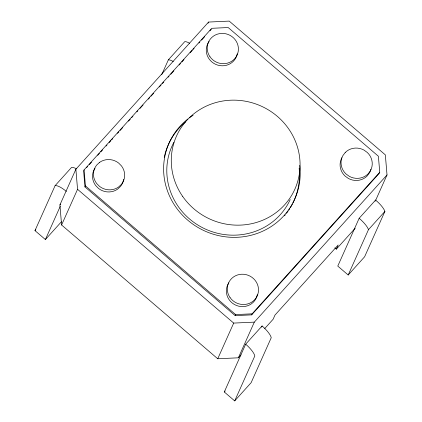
<?xml version="1.0" encoding="UTF-8"?>
<svg xmlns="http://www.w3.org/2000/svg" width="422" height="422" viewBox="0 0 422 422"><rect width="100%" height="100%" fill="white"/><g stroke="black" fill="none" stroke-linecap="round" stroke-linejoin="round"><path stroke-width="0.63" d="M61.39 221.798L45.391 239.543L34.984 230.623L55.092 185.675L71.518 167.455A14.538 4.062 42 0 1 76.292 168.731M241.004 354.876L238.367 357.803L217.731 358.763L61.596 224.984L59.919 204.913L75.876 169.243L208.573 22.06L229.204 21.1L385.344 154.879L387.016 174.951L375.58 200.513M45.391 239.543L60.24 206.353M84.089 169.902L83.625 170.936L84.959 186.914L235.181 315.619L251.644 314.87L379.283 173.294L379.747 172.26L378.397 156.245L228.175 27.535L211.744 28.311L84.089 169.902L85.423 185.88L84.959 186.914M61.596 224.984L77.553 189.309L75.876 169.243M161.689 74.747L168.367 59.829L184.794 41.604A14.142 3.951 42 0 1 189.694 43.297M208.041 23.247L208.573 22.06M235.181 315.619L235.64 314.585L252.108 313.836L379.747 172.26M217.731 358.763L233.688 323.088L254.318 322.134L387.016 174.951M251.644 314.87L252.108 313.836M238.367 357.803L254.318 322.134M224.293 391.98L245.673 344.188L262.099 325.963A14.538 4.062 42 0 1 271.235 337.727L251.132 382.675L234.701 400.9L224.293 391.98L225.158 391.02M261.582 327.129L262.099 325.963M234.701 400.9L254.809 355.952A14.538 4.062 42 0 0 245.673 344.188M334.804 247.883L336.308 249.17L338.186 244.971L274.996 315.06L273.118 319.259L264.758 328.527M359.154 218.29L337.774 266.082L348.187 275.002L364.613 256.776L384.901 211.422A14.142 3.951 42 0 0 375.585 200.065L359.154 218.29A14.142 3.951 42 0 1 368.475 229.647L348.187 275.002M375.063 201.225L375.585 200.065M86.71 167.518L87.586 166.542M89.348 164.591L91.553 162.148M97.714 155.312L99.476 153.36M100.795 151.894L102.557 149.942M106.075 146.038L106.956 145.062M109.156 142.62L110.917 140.668M111.798 139.687L112.679 138.711M117.522 133.341L118.84 131.88M120.165 130.414L122.802 127.486M128.525 121.135L130.287 119.183M131.606 117.717L132.93 116.256M136.892 111.862L137.767 110.886M139.972 108.443L143.053 105.025M148.333 99.165L149.657 97.698M150.976 96.237L153.619 93.304M159.337 86.958L161.098 85.007M162.423 83.54L163.741 82.079M168.141 77.194L169.022 76.218M170.783 74.267L173.864 70.849M179.15 64.988L180.468 63.522M181.787 62.06L183.987 59.618M190.153 52.782L192.353 50.339M193.234 49.363L194.115 48.388M198.957 43.018L199.838 42.042M201.595 40.085L204.675 36.672M209.961 30.811L211.28 29.345M34.984 230.623L35.849 229.668M59.919 204.913L60.684 204.069M336.308 249.17L355.224 228.186M368.475 229.647L384.901 211.422M85.423 185.88L235.64 314.585M77.553 189.309L233.688 323.088M168.367 59.829A14.142 3.951 42 0 1 173.268 61.517M55.092 185.675A14.538 4.062 42 0 1 66.381 191.419M94.987 168.199A15.725 15.039 24.1 0 0 95.704 185.585L98.574 188.481A15.725 15.039 24.1 0 0 117.585 189.161L120.476 186.471A15.725 15.039 24.1 0 0 123.593 179.339M341.92 157.738A15.725 15.039 24.1 0 0 345.032 176.032L348.345 178.443A15.725 15.039 24.1 0 0 367.098 176.032L369.466 172.893A15.725 15.039 24.1 0 0 370.901 169.238M299.726 165.355A68.797 65.79 24.1 0 1 206.896 231.91A68.797 65.79 24.1 0 1 187.837 119.015M189.378 117.838A68.797 65.79 24.1 0 1 193.086 115.29M257.315 294.693A15.725 15.039 24.1 0 1 236.204 305.37A15.725 15.039 24.1 0 1 228.84 282.835M237.222 53.868A15.725 15.039 24.1 0 1 215.795 64.408A15.725 15.039 24.1 0 1 209.133 41.472M292.341 204.169A68.797 65.79 24.1 0 1 290.468 207.503M289.798 208.595A68.797 65.79 24.1 0 1 288.748 210.209M288.02 211.269A68.797 65.79 24.1 0 1 286.501 213.337M285.309 214.845A68.797 65.79 24.1 0 1 284.491 215.827M164.253 157.337A68.797 65.79 24.1 0 1 169.196 142.858M169.47 142.293A68.797 65.79 24.1 0 1 185.611 121.842M299.151 168.236A68.797 65.79 24.1 0 1 292.91 203.04M290.215 199.559A64.861 62.029 24.1 0 1 203.61 228.228A64.861 62.029 24.1 0 1 173.885 142.309M345.238 152.495L342.864 155.634A15.725 15.039 24.1 0 0 345.971 173.927L349.284 176.333A15.725 15.039 24.1 0 0 368.037 173.927L370.411 170.789A15.725 15.039 24.1 0 0 367.304 152.495L363.991 150.084A15.725 15.039 24.1 0 0 345.238 152.495M99.608 162.349L96.712 165.039A15.725 15.039 24.1 0 0 96.649 183.475L99.518 186.376A15.725 15.039 24.1 0 0 118.524 187.057L121.42 184.361A15.725 15.039 24.1 0 0 121.483 165.925L118.614 163.024A15.725 15.039 24.1 0 0 99.608 162.349M230.053 297.563A15.725 15.039 24.1 0 0 257.003 296.313A15.725 15.039 24.1 0 0 241.637 274.231A15.725 15.039 24.1 0 0 230.053 297.563M209.961 56.738A15.725 15.039 24.1 0 0 236.911 55.488A15.725 15.039 24.1 0 0 221.545 33.407A15.725 15.039 24.1 0 0 209.961 56.738M182.689 196.452A64.861 62.029 24.1 0 0 293.865 191.293A64.861 62.029 24.1 0 0 230.459 100.214A64.861 62.029 24.1 0 0 182.689 196.452"/></g></svg>
